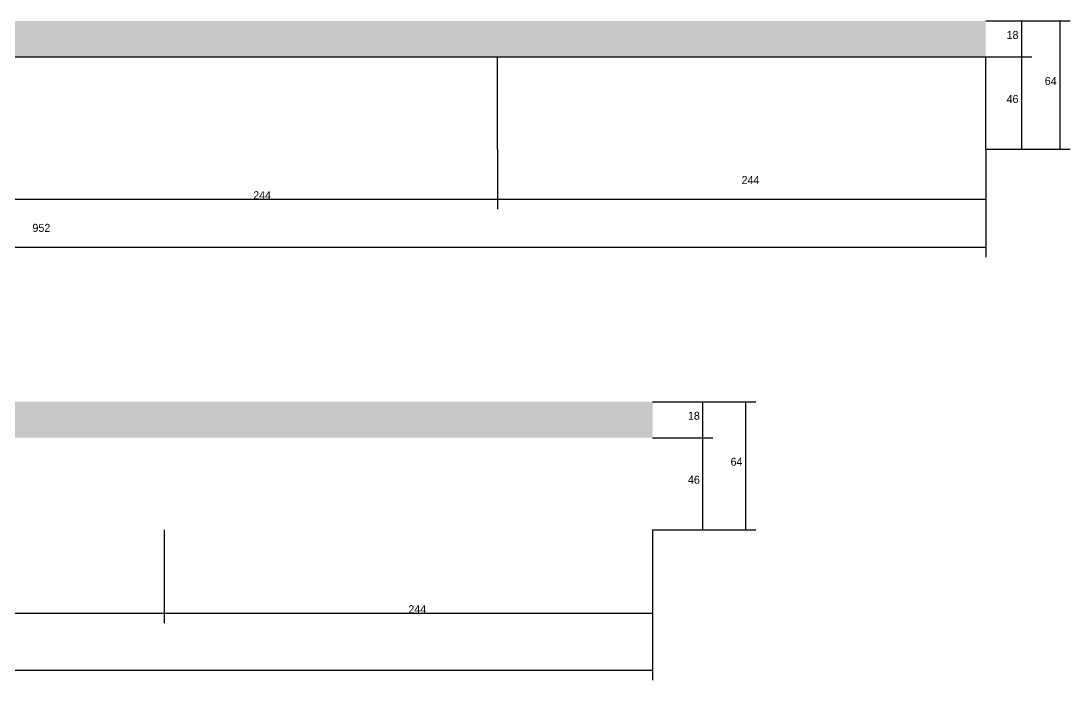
# Model space of a CAD drawing. Header units: metres. Extents: x -6861 to -4324, y 14314 to 15577.
# Drawn here: x -4848 to -4324, y 14951 to 15280 of the extents above; entities that cross this region are included whole.
import ezdxf

# ---------------------------------------------------------------- set-up
doc = ezdxf.new("R2010")
doc.units = ezdxf.units.M
doc.layers.add('COTA', color=2, linetype='Continuous')
doc.layers.add('Paineis', color=7, linetype='Continuous')

msp = doc.modelspace()

# ---------------------------------------------------------------- hatches: boundary and pattern name
at = {"layer": 'COTA'}
h = msp.add_hatch(dxfattribs=at)
h.set_pattern_fill('AR-CONC', scale=0.03)
h.paths.add_polyline_path([(-5318.9, 15262.4), (-4854.4, 15262.4), (-4366.4, 15262.4), (-4366.4, 15280.4), (-4854.4, 15280.4), (-5242.4, 15280.4), (-5345.9, 15280.4), (-5345.9, 15275.4), (-5508.9, 15275.4), (-5508.9, 15263.4), (-5345.9, 15263.4), (-5345.9, 15220.4), (-5318.9, 15220.4)])
h = msp.add_hatch(dxfattribs=at)
h.set_pattern_fill('AR-CONC', scale=0.03)
h.paths.add_polyline_path([(-4532.9, 15072.1), (-4532.9, 15090.1), (-5508.9, 15090.1), (-5508.9, 15072.1)])

# ---------------------------------------------------------------- linework, layer by layer
for p, q in [((-4366.4, 15280.4), (-4343.4, 15280.4)), ((-4366.4, 15280.4), (-4324.3, 15280.4)), ((-4348.4, 15262.4), (-4348.4, 15280.4)), ((-4329.3, 15216.4), (-4329.3, 15280.4)), ((-4366.4, 15262.4), (-4343.4, 15262.4)), ((-4366.4, 15262.4), (-4343.4, 15262.4)), ((-4348.4, 15216.4), (-4348.4, 15262.4)), ((-4610.4, 15216.4), (-4610.4, 15186.3)), ((-4610.4, 15216.4), (-4610.4, 15186.3)), ((-4366.4, 15216.4), (-4366.4, 15186.3)), ((-4366.4, 15216.4), (-4366.4, 15162.4)), ((-4366.4, 15216.4), (-4343.4, 15216.4)), ((-4366.4, 15216.4), (-4324.3, 15216.4)), ((-4854.4, 15191.3), (-4610.4, 15191.3)), ((-4610.4, 15191.3), (-4366.4, 15191.3)), ((-5318.9, 15167.4), (-4366.4, 15167.4)), ((-4532.9, 15090.1), (-4502.7, 15090.1)), ((-4532.9, 15090.1), (-4481.3, 15090.1)), ((-4507.7, 15072.1), (-4507.7, 15090.1)), ((-4486.3, 15026.1), (-4486.3, 15090.1)), ((-4532.9, 15072.1), (-4502.7, 15072.1)), ((-4532.9, 15072.1), (-4502.7, 15072.1)), ((-4507.7, 15026.1), (-4507.7, 15072.1)), ((-4776.9, 15026.1), (-4776.9, 14979.4)), ((-4776.9, 15026.1), (-4776.9, 14979.4)), ((-4532.9, 15026.1), (-4532.9, 14979.4)), ((-4532.9, 15026.1), (-4502.7, 15026.1)), ((-4532.9, 15026.1), (-4532.9, 14951)), ((-4532.9, 15026.1), (-4481.3, 15026.1)), ((-5020.9, 14984.4), (-4776.9, 14984.4)), ((-4776.9, 14984.4), (-4532.9, 14984.4)), ((-5508.9, 14956), (-4532.9, 14956))]:
    msp.add_line(p, q, dxfattribs=at)
at = {"layer": 'Paineis'}
for p, q in [((-4854.4, 15262.4), (-4366.4, 15262.4)), ((-4610.4, 15216.4), (-4610.4, 15262.4)), ((-4366.4, 15216.4), (-4366.4, 15262.4))]:
    msp.add_line(p, q, dxfattribs=at)

# ---------------------------------------------------------------- texts
at = {"layer": 'COTA'}
for s, p in [('18', (-4356, 15271.4)), ('64', (-4336.9, 15248.4)), ('46', (-4356, 15239.4)), ('244', (-4488.4, 15198.9)), ('244', (-4732.4, 15191.3)), ('952', (-4842.7, 15175)), ('18', (-4515.2, 15081.1)), ('64', (-4493.9, 15058.1)), ('46', (-4515.2, 15049.1)), ('244', (-4654.9, 14984.4))]:
    msp.add_text(s, height=4, dxfattribs=at).set_placement(p)

doc.saveas('drawing.dxf')
